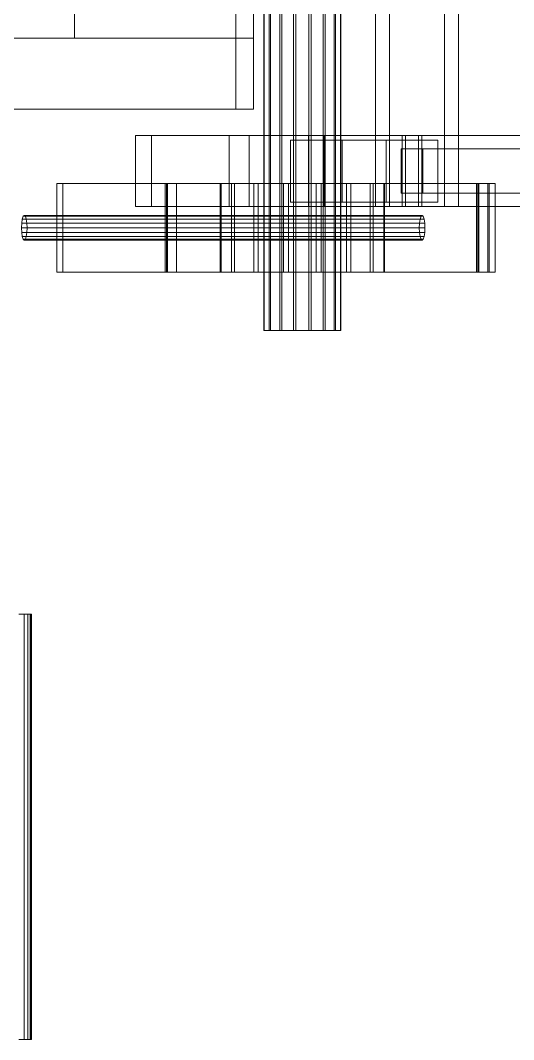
# Model space of a CAD drawing. Header units: millimetres. Extents: x -1970 to 59977, y -50268 to 6837.
# Drawn here: x 27282 to 27560, y -19970 to -19395 of the extents above; entities that cross this region are included whole.
import ezdxf

# ---------------------------------------------------------------- set-up
doc = ezdxf.new("R2010")
doc.units = ezdxf.units.MM
doc.layers.add('superior_briquetadora', color=7, linetype='Continuous', lineweight=0)
doc.layers.add('superior_C03', color=7, linetype='Continuous', lineweight=0)

msp = doc.modelspace()

# ---------------------------------------------------------------- linework, layer by layer
at = {"layer": 'superior_briquetadora'}
for p, q in [((27413.187, -18655), (27413.187, -19445)), ((27413.187, -19405), (27413.187, -19325)), ((27403.187, -19405), (27403.187, -19372)), ((27312.187, -19385), (27312.187, -19405)), ((27403.187, -19405), (26783.187, -19405)), ((27413.187, -19405), (26783.187, -19405)), ((27280.133, -19405), (27289.752, -19405)), ((27289.752, -19405), (27297.736, -19405)), ((27297.736, -19405), (27304.017, -19405)), ((27304.017, -19405), (27308.543, -19405)), ((27308.543, -19405), (27311.274, -19405)), ((27311.274, -19405), (27312.187, -19405)), ((27403.187, -19405), (27413.187, -19405)), ((27403.187, -19405), (27403.187, -19445)), ((27413.187, -19445), (27413.187, -19405)), ((27403.187, -19445), (26783.187, -19445)), ((27413.187, -19445), (26783.187, -19445)), ((27413.187, -19445), (27403.187, -19445)), ((27283.826, -19730), (27281.002, -19730)), ((27281.048, -19730), (27283.861, -19730)), ((27285.954, -19730), (27283.826, -19730)), ((27283.826, -19970), (27283.826, -19730)), ((27283.861, -19730), (27285.979, -19730)), ((27283.861, -19970), (27283.861, -19730)), ((27287.379, -19730), (27285.954, -19730)), ((27285.954, -19970), (27285.954, -19730)), ((27285.979, -19730), (27287.394, -19730)), ((27285.979, -19970), (27285.979, -19730)), ((27288.095, -19730), (27287.379, -19730)), ((27287.379, -19970), (27287.379, -19730)), ((27287.394, -19730), (27288.1, -19730)), ((27287.394, -19970), (27287.394, -19730)), ((27288.1, -19970), (27288.1, -19730)), ((27283.826, -19970), (27281.002, -19970)), ((27281.048, -19970), (27283.861, -19970)), ((27285.954, -19970), (27283.826, -19970)), ((27283.861, -19970), (27285.979, -19970)), ((27287.379, -19970), (27285.954, -19970)), ((27285.979, -19970), (27287.394, -19970)), ((27288.095, -19970), (27287.379, -19970)), ((27287.394, -19970), (27288.1, -19970))]:
    msp.add_line(p, q, dxfattribs=at)
at = {"layer": 'superior_C03'}
for p, q in [((27418.969, -16430), (27418.969, -19570)), ((27419.228, -16430), (27419.228, -19570)), ((27422.014, -16430), (27422.014, -19570)), ((27422.751, -16430), (27422.751, -19570)), ((27427.898, -16430), (27427.898, -19570)), ((27429.001, -16430), (27429.001, -19570)), ((27435.725, -16430), (27435.725, -19570)), ((27437.027, -16430), (27437.027, -19570)), ((27444.305, -16430), (27444.305, -19570)), ((27445.607, -16430), (27445.607, -19570)), ((27452.331, -16430), (27452.331, -19570)), ((27453.435, -16430), (27453.435, -19570)), ((27458.582, -16430), (27458.582, -19570)), ((27459.319, -16430), (27459.319, -19570)), ((27462.104, -19570), (27462.104, -16430)), ((27462.363, -16430), (27462.363, -19570)), ((27481.813, -16500), (27481.813, -19500)), ((27489.673, -19500), (27489.673, -16500)), ((27520.791, -19500), (27520.791, -16500)), ((27528.651, -16500), (27528.651, -19500)), ((27346.589, -19460), (27355.572, -19460)), ((27346.589, -19500), (27346.589, -19460)), ((27444.035, -19460), (27346.589, -19460)), ((27355.572, -19460), (27355.572, -19500)), ((27355.572, -19460), (27453.018, -19460)), ((27399.365, -19460), (27410.593, -19460)), ((27399.365, -19500), (27399.365, -19460)), ((27496.81, -19460), (27399.365, -19460)), ((27410.593, -19460), (27410.593, -19500)), ((27410.593, -19460), (27508.039, -19460)), ((27463.143, -19462.5), (27433.909, -19462.5)), ((27433.909, -19462.5), (27433.909, -19497.5)), ((27487.808, -19462.5), (27433.909, -19462.5)), ((27444.035, -19460), (27453.018, -19460)), ((27444.035, -19500), (27444.035, -19460)), ((28613.383, -19460), (27444.035, -19460)), ((27453.018, -19460), (27453.018, -19500)), ((27453.018, -19460), (28622.366, -19460)), ((27463.143, -19497.5), (27463.143, -19462.5)), ((27463.143, -19462.5), (27517.041, -19462.5)), ((27487.808, -19497.5), (27487.808, -19462.5)), ((27487.808, -19462.5), (27517.041, -19462.5)), ((27496.81, -19460), (27496.81, -19500)), ((27508.039, -19460), (27496.81, -19460)), ((27498.73, -19460), (27506.119, -19460)), ((27498.73, -19500), (27498.73, -19460)), ((28689.188, -19460), (27498.73, -19460)), ((27506.119, -19460), (27506.119, -19500)), ((27506.119, -19460), (28696.577, -19460)), ((27508.039, -19500), (27508.039, -19460)), ((27517.041, -19462.5), (27517.041, -19497.5)), ((27496.255, -19467.5), (27508.594, -19467.5)), ((27496.255, -19492.5), (27496.255, -19467.5)), ((28611.704, -19467.5), (27496.255, -19467.5)), ((27508.594, -19467.5), (27508.594, -19492.5)), ((27508.594, -19467.5), (28624.044, -19467.5)), ((27545.972, -19487), (27302.358, -19487)), ((27302.358, -19487), (27302.358, -19537)), ((27305.726, -19487), (27302.358, -19487)), ((27305.726, -19537), (27305.726, -19487)), ((27305.726, -19487), (27549.341, -19487)), ((27538.698, -19487), (27363.296, -19487)), ((27363.296, -19487), (27363.296, -19537)), ((27364.643, -19487), (27363.296, -19487)), ((27539.596, -19487), (27364.194, -19487)), ((27364.194, -19487), (27364.194, -19537)), ((27369.808, -19487), (27364.194, -19487)), ((27364.643, -19537), (27364.643, -19487)), ((27364.643, -19487), (27540.045, -19487)), ((27369.808, -19537), (27369.808, -19487)), ((27369.808, -19487), (27545.21, -19487)), ((27394.867, -19487), (27394.314, -19487)), ((27394.314, -19487), (27400.817, -19487)), ((27394.314, -19487), (27394.314, -19537)), ((27402.392, -19487), (27394.867, -19487)), ((27394.867, -19487), (27394.867, -19537)), ((27400.817, -19487), (27413.388, -19487)), ((27400.817, -19487), (27400.817, -19537)), ((27415.745, -19487), (27402.392, -19487)), ((27402.392, -19487), (27402.392, -19537)), ((27413.388, -19487), (27430.111, -19487)), ((27413.388, -19487), (27413.388, -19537)), ((27432.891, -19487), (27415.745, -19487)), ((27415.745, -19487), (27415.745, -19537)), ((27430.111, -19487), (27448.441, -19487)), ((27430.111, -19487), (27430.111, -19537)), ((27451.221, -19487), (27432.891, -19487)), ((27432.891, -19487), (27432.891, -19537)), ((27448.441, -19487), (27465.588, -19487)), ((27448.441, -19487), (27448.441, -19537)), ((27467.944, -19487), (27451.221, -19487)), ((27451.221, -19487), (27451.221, -19537)), ((27465.588, -19487), (27478.94, -19487)), ((27465.588, -19487), (27465.588, -19537)), ((27480.515, -19487), (27467.944, -19487)), ((27467.944, -19487), (27467.944, -19537)), ((27478.94, -19487), (27486.466, -19487)), ((27478.94, -19487), (27478.94, -19537)), ((27487.019, -19487), (27480.515, -19487)), ((27480.515, -19487), (27480.515, -19537)), ((27486.466, -19487), (27487.019, -19487)), ((27486.466, -19537), (27486.466, -19487)), ((27487.019, -19487), (27487.019, -19537)), ((27508.594, -19492.5), (27496.255, -19492.5)), ((27496.255, -19492.5), (28611.704, -19492.5)), ((27508.594, -19492.5), (28624.044, -19492.5)), ((27538.698, -19537), (27538.698, -19487)), ((27538.698, -19487), (27540.045, -19487)), ((27539.596, -19537), (27539.596, -19487)), ((27539.596, -19487), (27545.21, -19487)), ((27540.045, -19487), (27540.045, -19537)), ((27545.21, -19487), (27545.21, -19537)), ((27545.972, -19537), (27545.972, -19487)), ((27545.972, -19487), (27549.341, -19487)), ((27549.341, -19487), (27549.341, -19537)), ((27433.909, -19497.5), (27463.143, -19497.5)), ((27487.808, -19497.5), (27433.909, -19497.5)), ((27517.041, -19497.5), (27463.143, -19497.5)), ((27517.041, -19497.5), (27487.808, -19497.5)), ((27355.572, -19500), (27346.589, -19500)), ((27346.589, -19500), (27444.035, -19500)), ((27355.572, -19500), (27453.018, -19500)), ((27410.593, -19500), (27399.365, -19500)), ((27399.365, -19500), (27496.81, -19500)), ((27410.593, -19500), (27508.039, -19500)), ((27453.018, -19500), (27444.035, -19500)), ((27444.035, -19500), (28613.383, -19500)), ((27453.018, -19500), (28622.366, -19500)), ((27481.813, -19500), (27520.791, -19500)), ((27481.813, -19500), (27489.673, -19500)), ((27528.651, -19500), (27489.673, -19500)), ((27496.81, -19500), (27508.039, -19500)), ((27506.119, -19500), (27498.73, -19500)), ((27498.73, -19500), (28689.188, -19500)), ((27506.119, -19500), (28696.577, -19500)), ((27528.651, -19500), (27520.791, -19500)), ((27282.42, -19512), (27282.539, -19509.321)), ((27282.539, -19509.321), (27282.88, -19507.05)), ((27282.539, -19509.321), (27506.664, -19509.321)), ((27282.88, -19507.05), (27283.39, -19505.533)), ((27282.88, -19507.05), (27507.005, -19507.05)), ((27283.39, -19505.533), (27283.992, -19505)), ((27283.39, -19505.533), (27507.515, -19505.533)), ((27283.992, -19505), (27284.593, -19505.533)), ((27508.117, -19505), (27283.992, -19505)), ((27284.593, -19505.533), (27285.103, -19507.05)), ((27284.593, -19505.533), (27508.718, -19505.533)), ((27285.103, -19507.05), (27285.444, -19509.321)), ((27285.103, -19507.05), (27509.228, -19507.05)), ((27285.444, -19509.321), (27285.564, -19512)), ((27285.444, -19509.321), (27509.569, -19509.321)), ((27506.664, -19509.321), (27506.544, -19512)), ((27507.005, -19507.05), (27506.664, -19509.321)), ((27507.515, -19505.533), (27507.005, -19507.05)), ((27508.117, -19505), (27507.515, -19505.533)), ((27508.718, -19505.533), (27508.117, -19505)), ((27509.228, -19507.05), (27508.718, -19505.533)), ((27509.569, -19509.321), (27509.228, -19507.05)), ((27509.689, -19512), (27509.569, -19509.321)), ((27282.539, -19514.679), (27282.42, -19512)), ((27282.42, -19512), (27506.544, -19512)), ((27282.88, -19516.95), (27282.539, -19514.679)), ((27282.539, -19514.679), (27506.664, -19514.679)), ((27285.444, -19514.679), (27285.103, -19516.95)), ((27285.564, -19512), (27285.444, -19514.679)), ((27285.444, -19514.679), (27509.569, -19514.679)), ((27285.564, -19512), (27509.689, -19512)), ((27506.544, -19512), (27506.664, -19514.679)), ((27506.664, -19514.679), (27507.005, -19516.95)), ((27509.228, -19516.95), (27509.569, -19514.679)), ((27509.569, -19514.679), (27509.689, -19512)), ((27283.39, -19518.467), (27282.88, -19516.95)), ((27282.88, -19516.95), (27507.005, -19516.95)), ((27283.992, -19519), (27283.39, -19518.467)), ((27283.39, -19518.467), (27507.515, -19518.467)), ((27284.593, -19518.467), (27283.992, -19519)), ((27283.992, -19519), (27508.117, -19519)), ((27285.103, -19516.95), (27284.593, -19518.467)), ((27284.593, -19518.467), (27508.718, -19518.467)), ((27285.103, -19516.95), (27509.228, -19516.95)), ((27507.005, -19516.95), (27507.515, -19518.467)), ((27507.515, -19518.467), (27508.117, -19519)), ((27508.117, -19519), (27508.718, -19518.467)), ((27508.718, -19518.467), (27509.228, -19516.95)), ((27302.358, -19537), (27545.972, -19537)), ((27302.358, -19537), (27305.726, -19537)), ((27549.341, -19537), (27305.726, -19537)), ((27363.296, -19537), (27538.698, -19537)), ((27363.296, -19537), (27364.643, -19537)), ((27364.194, -19537), (27539.596, -19537)), ((27364.194, -19537), (27369.808, -19537)), ((27540.045, -19537), (27364.643, -19537)), ((27545.21, -19537), (27369.808, -19537)), ((27400.817, -19537), (27394.314, -19537)), ((27394.314, -19537), (27394.867, -19537)), ((27394.867, -19537), (27402.392, -19537)), ((27413.388, -19537), (27400.817, -19537)), ((27402.392, -19537), (27415.745, -19537)), ((27430.111, -19537), (27413.388, -19537)), ((27415.745, -19537), (27432.891, -19537)), ((27448.441, -19537), (27430.111, -19537)), ((27432.891, -19537), (27451.221, -19537)), ((27465.588, -19537), (27448.441, -19537)), ((27451.221, -19537), (27467.944, -19537)), ((27478.94, -19537), (27465.588, -19537)), ((27467.944, -19537), (27480.515, -19537)), ((27486.466, -19537), (27478.94, -19537)), ((27480.515, -19537), (27487.019, -19537)), ((27487.019, -19537), (27486.466, -19537)), ((27540.045, -19537), (27538.698, -19537)), ((27545.21, -19537), (27539.596, -19537)), ((27549.341, -19537), (27545.972, -19537)), ((27422.014, -19570), (27418.969, -19570)), ((27418.969, -19570), (27419.228, -19570)), ((27419.228, -19570), (27422.751, -19570)), ((27427.898, -19570), (27422.014, -19570)), ((27422.751, -19570), (27429.001, -19570)), ((27435.725, -19570), (27427.898, -19570)), ((27429.001, -19570), (27437.027, -19570)), ((27444.305, -19570), (27435.725, -19570)), ((27437.027, -19570), (27445.607, -19570)), ((27452.331, -19570), (27444.305, -19570)), ((27445.607, -19570), (27453.435, -19570)), ((27458.582, -19570), (27452.331, -19570)), ((27453.435, -19570), (27459.319, -19570)), ((27462.104, -19570), (27458.582, -19570)), ((27459.319, -19570), (27462.363, -19570)), ((27462.363, -19570), (27462.104, -19570))]:
    msp.add_line(p, q, dxfattribs=at)

doc.saveas('drawing.dxf')
